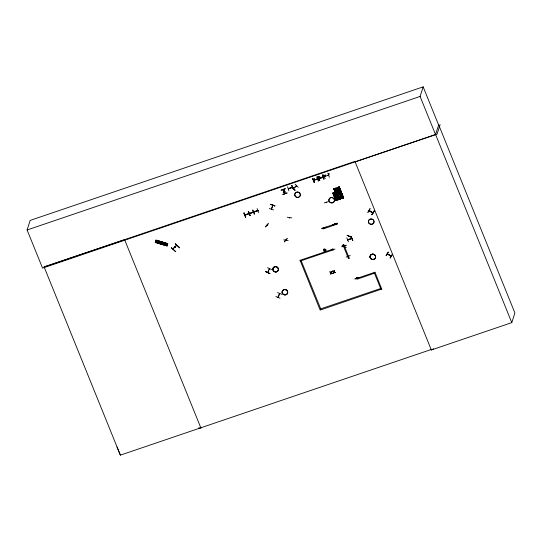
<?xml version="1.0" encoding="UTF-8"?>
<svg xmlns="http://www.w3.org/2000/svg" width="542" height="542" viewBox="0 0 542 542"><rect width="100%" height="100%" fill="white"/><g stroke="black" fill="none" stroke-linecap="round" stroke-linejoin="round"><path stroke-width="0.81" d="M391.161 256.075L387.212 253.981L391.161 255.905M285.83 240.167L285.871 239.991M289.638 217.945L289.496 217.525M289.618 217.755L289.408 218.033M368.98 210.662L369.488 210.743M372.95 212.566C372.578 213.426 368.574 210.763 369.21 210.404M285.045 191.78L284.503 191.563L285.092 191.773M344.414 246.447L344.441 246.298M324.177 228.236L323.974 227.965M332.686 249.537L332.564 249.164L332.944 249.327M348.174 256.549L348.547 256.651M271.535 209.259L272.938 205.14M249.137 213.548C237.999 217.051 251.434 213.555 248.683 213.494M253.46 212.044L249.367 213.629M253.771 211.915L257.877 210.54L253.764 211.773M257.464 210.669L257.978 210.54M288.839 188.616L292.477 187.308M292.124 187.261L292.057 187.437M313.439 180.222L317.639 179.077M313.913 180.371L313.906 180.066M317.653 177.552L317.178 179.239L317.632 178.799M323.154 177.214L322.632 177.234L323.14 176.936M324.522 176.441L328.587 175.208M324.915 176.645L325.308 174.958M328.642 175.351L328.12 175.371L328.655 173.819M287.321 217.22L291.792 217.864M288.161 240.567L283.696 239.842M331.142 272.558L329.97 271.928L331.142 272.558L331.69 271.346C330.119 272.829 334.326 274.448 331.447 272.646M330.81 274.144L331.094 272.748L330.81 274.144L331.365 272.911L332.551 273.554M332.666 271.088L333.784 271.901L332.666 271.088L333.858 271.637L334.414 270.424L334.136 271.799L335.274 272.633L334.163 271.718M333.811 271.827L333.526 273.222L334.082 271.989L335.274 272.633M331.419 272.721L331.69 271.346M266.854 225.37L267.003 225.093M268.161 272.084L267.802 272.558L269.428 268.71M267.795 272.457L269.489 268.69M279.584 293.371L278.066 297.26M279.733 293.486L278.019 297.402L278.242 296.969M279.76 293.493L279.57 293.893M155.378 242.213L167.085 245.811L167.695 243.771L155.994 240.194L155.798 240.858L167.519 244.388L167.735 243.67L156.008 240.153L155.371 242.281L167.071 245.858M155.479 241.888L167.234 245.309L155.507 241.793L155.297 242.491L167.017 246.027L167.234 245.309L155.5 241.813M167.607 244.103L155.886 240.546L167.573 244.218M156.001 240.174L167.722 243.704M155.418 242.091L167.146 245.607M155.798 240.851L167.525 244.381M155.92 240.452L167.647 243.968M156.577 242.592L157.187 240.546M158.562 243.189L159.172 241.143M160.811 243.859L161.421 241.82M165.893 245.451L166.509 243.412M433.58 348.777L431.337 349.976L431.154 349.529L120.365 455.138L44.146 267.01L354.942 161.401L431.337 349.976L511.79 322.632L435.572 134.504L42.554 268.121L27.1 229.977L30.176 220.398L423.166 86.862L438.62 125.006M157.979 240.79L157.37 242.83M160.229 241.461L159.619 243.5M175.588 251.718L171.225 247.653L175.737 251.596M172.803 248.812L176.59 245.12M172.986 248.981L176.767 245.289M175.31 243.69L179.673 247.755M175.229 247.227L174.971 247.518L174.328 246.766L174.971 247.477M174.294 246.888L174.632 246.475M179.51 247.911L175.174 243.805M245.709 216.983L244.083 212.938L245.722 216.983M244.964 214.761L245.302 215.025L245.255 214.659M248.27 211.516L250.119 215.56L248.256 211.583M249.361 213.311L249.733 213.311M249.388 213.257C248.385 214.964 254.991 211.15 253.087 212.362M250.119 215.56L248.446 211.516M252.667 210.093L254.306 214.137M253.08 212.051L253.107 211.99M253.399 211.895L249.347 213.419M257.091 208.589L258.724 212.633M257.531 210.492L257.613 210.696M257.863 210.757L257.924 210.404M269.286 208.562L273.588 209.95M265.492 226.908L268.351 223.589L265.451 226.861M271.379 209.022L272.789 205.093M267.348 225.547L266.962 225.235M267.247 225.655L267.348 225.316M270.702 204.456L274.957 205.994L270.756 204.3M287.524 186.705L288.906 190.892M288.33 188.596L292.416 187.159M288.398 188.521L288.486 188.724M288.69 188.426L288.364 188.684M291.684 185.357L293.554 189.327L291.901 185.276M291.84 187.031L295.011 190.167M292.578 187.315L292.517 187.173M269.936 273.514L265.817 271.63M267.531 267.701L271.657 269.557M293.425 188.392L296.576 185.567M293.581 188.548L293.662 188.331M295.044 184.138L298.222 187.275M293.601 188.562L296.61 185.845L296.386 186.109M269.374 268.907L269.53 268.554M296.413 185.953L296.494 185.608M287.185 238.636L284.354 241.874M312.585 178.399L314.245 182.451L312.632 178.332M275.851 296.535L280.024 298.242M313.933 178.813L313.452 180.5L317.659 178.989M313.804 180.181L314.313 178.684M314.367 178.826L313.561 180.513M316.792 176.99L318.432 181.028M317.165 178.955L317.687 178.962M319.78 180.506L318.12 176.475M317.524 178.914L318.032 177.424M317.598 179.097L318.093 177.559M281.738 294.313L277.579 292.558M319.441 176.949L318.906 178.494C330.634 173.081 315.851 182.139 319.502 177.092M319.821 176.821L319.062 178.63M319.875 176.963L319.36 178.548L319.353 178.203M322.537 175.046L323.94 179.165L322.327 175.046M322.686 177.37L323.168 175.683M323.222 175.825L322.727 177.39M323.398 174.748L325.241 178.664M323.601 175.696L323.079 177.288L323.079 176.936M323.073 177.268L323.547 175.554M324.929 175.086L324.428 176.584M324.99 175.229L324.563 176.631M324.55 176.767L325.369 175.1M327.822 173.183L329.434 177.302M381.798 289.015L320.159 310.071L300.051 260.221M300.37 261.007L333.364 249.801M328.709 173.962L328.235 175.506M328.527 175.188L329.035 173.691M301.183 260.736L321.033 309.665M328.594 175.364L329.089 173.833M324.218 202.925L328.405 201.631M326.426 202.166L326.44 202.62M326.399 202.586L326.243 202.444M326.501 202.234L326.447 202.708M335.965 188.06L333.886 188.677M334.319 189.795L336.426 189.104M321.934 228.595L326.169 227.166L321.955 228.541M333.127 193.806L334.543 193.311M334.597 190.588L336.717 189.849M337.002 224.151L322.998 229.015L322.72 228.107M333.615 195.045L335.017 194.585M335.051 191.651L337.158 190.96M333.886 195.669L335.288 195.208M334.177 196.414L335.573 195.987M335.43 192.695L337.544 191.956M324.299 228.372L324.177 227.823L324.136 228.378M337.083 187.593L339.319 186.956L343.594 197.965L339.184 186.902M335.884 193.758L337.984 193.067M337.524 188.704L339.624 188.013M337.815 189.449L339.915 188.758M326.155 227.145L321.941 228.643M338.249 190.567L340.356 189.876M338.642 191.556L340.749 190.865M339.082 192.674L341.182 191.983M337.293 223.541L333.106 224.984C332.144 224.164 337.984 224.591 337.178 223.277M333.012 224.632L337.205 223.202M335.091 223.433L335.159 223.853M336.961 224.266L336.684 223.365M332.883 249.51L332.592 249.069M333.323 249.916L333.045 249.015M330.749 250.235L335.003 249.103M320.715 308.879L380.66 288.507M332.984 270.98L333.858 271.637M332.239 273.663L332.578 273.473M334.075 270.533L334.414 270.424M333.526 273.222L333.865 273.107M349.265 258.148L348.411 258.548L342.991 244.95M349.224 258.27L343.804 244.672M334.956 272.734L335.295 272.551M344.102 245.675L343.926 245.363L343.872 245.953L343.75 245.411M346.792 237.809L348.431 241.854M346.108 245.18L341.9 246.678M347.761 239.828L351.751 238.412M348.885 236.434L348.994 236.217M351.853 238.419L347.666 239.964L351.358 238.5M349.028 236.495L349.177 236.143M346.318 247.45L342.131 245.756M351.121 237.186L347.036 235.228L351.148 237.098M351.318 238.473L351.731 238.609M351.406 238.71L351.406 238.365M351.738 238.629L351.799 238.277M350.261 255.553L346.155 257.064M352.652 240.424L351.026 236.434M348.479 256.8L348.357 256.298M367.93 212.335L369.942 208.65M369.102 210.391L372.821 212.898L372.679 212.41M369.414 210.913L369.481 210.56M372.022 214.788L374.244 211.136L371.853 214.612M374.041 211.034L371.866 214.7M374.461 273.209L356.948 279.265L356.67 278.358M356.934 277.538L356.907 278.134L356.792 277.585L357.137 277.85M354.935 278.859L359.143 277.368L355.003 279.022M511.79 322.632L514.9 312.958L438.681 124.829L435.544 134.585L420.091 96.442L423.166 86.862M374.143 272.423L380.979 289.293M381.758 289.137L374.962 272.145M386.1 255.722L388.343 251.989L386.114 255.634M387.293 253.69L387.178 254.002M390.877 255.688L390.707 256.034L387.394 253.703M390.226 258.073L392.286 254.327M391.019 256.183L391.148 255.844M440.104 124.687L437.048 134.186L355.118 161.848M274.977 205.926L270.756 204.307M244.889 214.957L248.995 213.562M257.884 210.716L253.812 212.105M318.994 178.345L322.707 177.18M265.79 271.711L269.869 273.656M269.862 273.683L265.79 271.718M283.818 192.315L283.364 192.383M335.139 224.374L335.295 224.72M335.437 224.673L335.295 224.307M390.01 257.965L392.449 254.435M367.903 212.417L370.166 208.697M371.805 214.673L374.075 210.96M294.963 190.262L291.833 187.037L295.004 190.174M267.382 225.445L266.894 225.377M284.299 241.847L287.165 238.534M252.863 210.011L254.537 214.056M334.367 188.609L338.703 199.592L334.407 188.596L338.432 199.68L333.865 188.718L337.998 199.822L333.73 188.812M335.39 188.284L339.969 199.185M340.43 199.036L340.098 199.138L336.06 188.06M336.914 187.735L341.372 198.65M341.656 198.582L337.476 187.498L341.934 198.494M338.852 187.105L343.208 198.087L338.73 187.119M336.717 200.093L337.117 199.93L335.586 200.459L332.835 193.054L334.333 192.6L337.205 199.937L336.738 200.093L333.845 192.762L334.299 192.613L337.212 199.93M336.081 200.296L332.835 193.054L336.074 200.303L333.167 192.979L332.727 193.121M337.998 199.822L340.254 199.063M339.692 199.273L340.024 199.165L335.654 188.196M341.196 198.731L343.628 197.945M343.486 197.945L339.306 186.963M292.45 187.505L288.405 188.873M317.89 176.617L319.753 180.588L318.134 176.468M243.832 213.087L245.485 217.125M314.245 182.383L312.599 178.345M337.442 187.532L341.9 198.507L337.571 187.518M338.608 187.193L342.944 198.176M333.858 192.762L334.326 192.606M338.154 199.747L333.96 188.738M338.296 199.727L333.865 188.718M341.494 198.643L337.158 187.654M343.045 198.115L338.764 187.085M27.1 229.977L420.091 96.442M283.649 191.936L283.242 192.058L283.486 192.437M323.94 179.165L322.524 175.039M322.68 228.229L336.643 223.48M324.13 251.305C329.99 250.661 321.203 246.237 324.123 251.319M342.95 245.065L343.763 244.794M300.011 260.343L333.005 249.13M356.629 278.48L374.922 272.267M44.085 266.854L124.599 239.672L201.001 428.241M333.012 224.761L337.226 223.372M341.961 246.847L346.162 245.451M337.741 198.596L339.841 197.905M340.938 197.505L343.045 196.821M335.417 199.639L336.819 199.178M369.156 210.56L372.964 212.789M313.845 180.066L313.398 180.364L317.585 178.813M198.345 428.078L200.818 427.801M339.265 186.976L343.574 197.965M390.816 255.851L391.121 256.048M329.97 271.928L331.067 272.829M174.592 246.59L175.276 247.227M116.997 446.974L120.365 455.138M317.029 176.902L318.662 180.953M283.784 189.497L285.424 193.541M283.554 189.578L285.194 193.623M283.087 189.734L284.726 193.779M282.856 189.808L284.496 193.86M244.076 212.945L245.695 217.064M334.99 223.961L334.834 223.643M334.116 192.674L337.022 199.998M336.934 200.025L334.028 192.701L336.846 200.032M333.106 192.966L335.993 200.31M334.407 195.75L335.037 195.953L334.428 195.669M324.041 249.727L324.36 250.77L325.444 250.499L325.125 249.456L324.041 249.727M333.33 194.266L334.732 193.806L333.33 194.266M351.013 236.38L352.835 240.431L350.986 236.387M285.322 188.718L281.135 190.14L285.322 188.718M287.05 192.986L282.863 194.409L287.05 192.986M282.646 293.75A2.805 2.649 17.8 0 0 287.456 293.398A2.805 2.642 17.8 0 0 284.604 289.536A2.805 2.649 17.8 0 0 282.667 293.689A2.805 2.649 17.8 0 0 287.47 293.337A2.805 2.649 17.8 0 0 284.604 289.53A2.805 2.642 17.8 0 0 282.667 293.683A2.805 2.642 17.8 0 0 287.47 293.33A2.805 2.649 17.8 0 0 284.584 289.591A2.805 2.649 17.8 0 0 282.646 293.75M273.364 270.837A2.805 2.649 17.8 0 0 278.168 270.485A2.805 2.649 17.8 0 0 275.302 266.678A2.805 2.649 17.8 0 0 273.364 270.837M273.378 270.776A2.805 2.649 17.8 0 0 278.188 270.424A2.805 2.649 17.8 0 0 275.322 266.617A2.805 2.649 17.8 0 0 273.378 270.776A2.805 2.642 17.8 0 0 278.188 270.424A2.805 2.642 17.8 0 0 275.322 266.623A2.805 2.642 17.8 0 0 273.385 270.776M295.268 196.251A2.812 2.656 17.8 0 0 300.085 195.892A2.812 2.656 17.8 0 0 297.212 192.078A2.812 2.656 17.8 0 0 295.268 196.251A2.805 2.642 17.8 0 0 300.092 195.831A2.805 2.642 17.8 0 0 297.233 192.031A2.805 2.642 17.8 0 0 295.295 196.184M370.572 258.351A2.812 2.656 17.8 0 0 375.396 257.999A2.805 2.649 17.8 0 0 372.537 254.13A2.805 2.649 17.8 0 0 370.599 258.29A2.805 2.649 17.8 0 0 375.403 257.938A2.805 2.642 17.8 0 0 372.537 254.137A2.805 2.642 17.8 0 0 370.599 258.283A2.805 2.642 17.8 0 0 375.403 257.931A2.812 2.656 17.8 0 0 372.517 254.184A2.812 2.656 17.8 0 0 370.572 258.351A2.805 2.649 17.8 0 0 375.389 257.999A2.805 2.649 17.8 0 0 372.517 254.191A2.805 2.649 17.8 0 0 370.579 258.351M329.407 201.773A2.805 2.649 17.8 0 0 334.218 201.414A2.805 2.649 17.8 0 0 331.345 197.613A2.805 2.642 17.8 0 0 329.428 201.705A2.805 2.642 17.8 0 0 334.231 201.353A2.805 2.642 17.8 0 0 331.365 197.559A2.805 2.649 17.8 0 0 329.407 201.773M368.98 223.148A2.805 2.649 17.8 0 0 373.784 222.796A2.805 2.649 17.8 0 0 370.918 218.988A2.805 2.649 17.8 0 0 368.98 223.148A2.805 2.642 17.8 0 0 373.784 222.796A2.805 2.642 17.8 0 0 370.918 218.995A2.805 2.642 17.8 0 0 368.98 223.148"/></g></svg>
